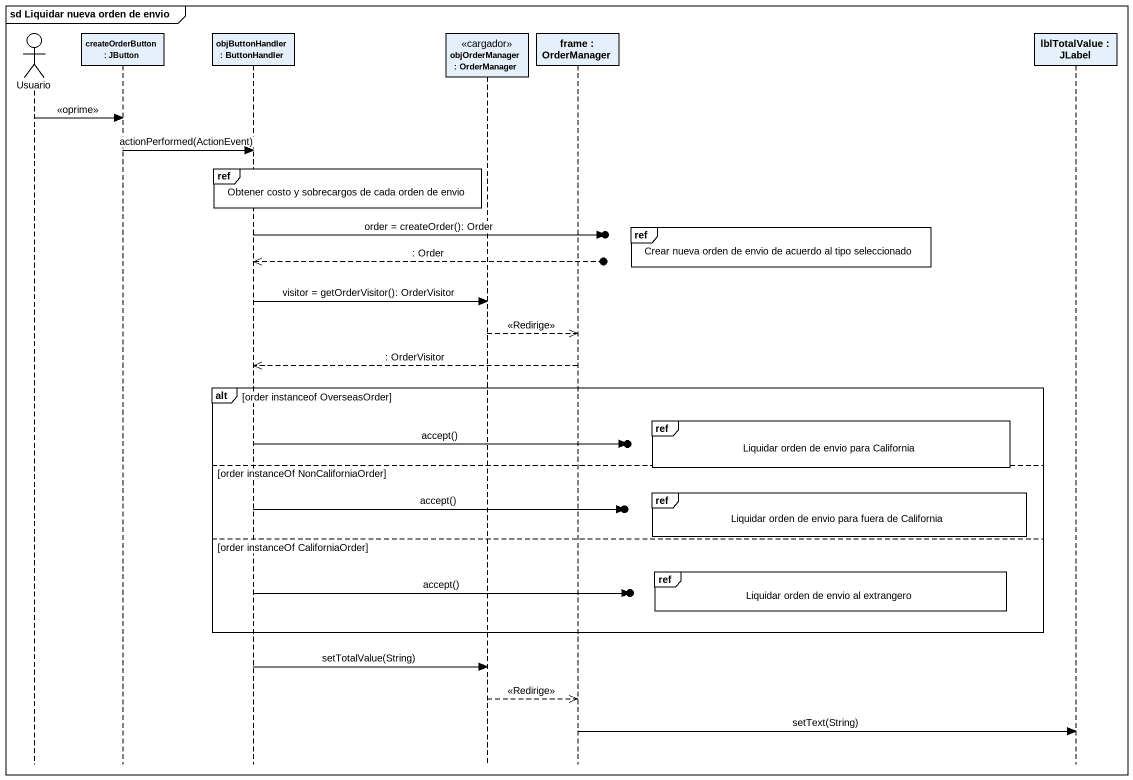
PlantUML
@startuml
mainframe sd Liquidar nueva orden de envio
hide footbox
actor Usuario
participant "createOrderButton : JButton" as createOrderButton
participant "objButtonHandler : ButtonHandler" as objButtonHandler
participant "objOrderManager : OrderManager" as objOrderManager <<cargador>>
participant "frame : OrderManager" as frame_
participant "lblTotalValue : JLabel" as lblTotalValue

Usuario -> createOrderButton : <<oprime>>
createOrderButton -> objButtonHandler : actionPerformed(ActionEvent)
ref over objButtonHandler : Obtener costo y sobrecargos de cada orden de envio
ref over frame_ : Crear nueva orden de envio de acuerdo al tipo seleccionado
objButtonHandler ->o] : order = createOrder(): Order
objButtonHandler <<--o] : : Order
objButtonHandler -> objOrderManager : visitor = getOrderVisitor(): OrderVisitor
objOrderManager -->> frame_ : <<Redirige>>
frame_ -->> objButtonHandler : : OrderVisitor
alt order instanceof OverseasOrder
  ref over lblTotalValue : Liquidar orden de envio para California
  objButtonHandler ->o] : accept()
else order instanceOf NonCaliforniaOrder
  ref over lblTotalValue : Liquidar orden de envio para fuera de California
  objButtonHandler ->o] : accept()
else order instanceOf CaliforniaOrder
  ref over lblTotalValue : Liquidar orden de envio al extrangero
  objButtonHandler ->o] : accept()
end
objButtonHandler -> objOrderManager : setTotalValue(String)
objOrderManager -->> frame_ : <<Redirige>>
frame_ -> lblTotalValue : setText(String)
@enduml
